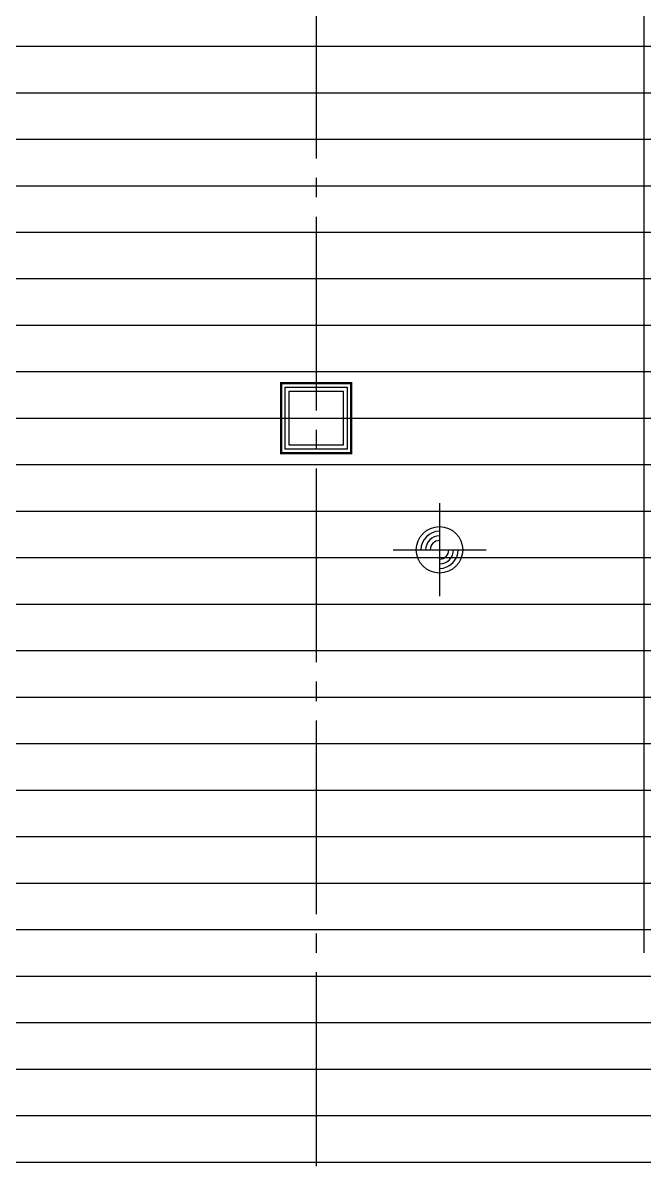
# Model space of a CAD drawing. Extents: x -18489 to 195597, y -1599 to 112111.
# Drawn here: x 22302 to 23103, y 3528 to 5010 of the extents above; entities that cross this region are included whole.
import ezdxf
from ezdxf.enums import TextEntityAlignment as Align

# ---------------------------------------------------------------- set-up
doc = ezdxf.new("R2010")
doc.units = 0
doc.header["$LTSCALE"] = 100
doc.linetypes.add('X-S-FAB-L10$0$COL-CEN-LIN', pattern=[3.25, 2.5, -0.25, 0.25, -0.25])
for name, color, linetype in [('188K-SM-03-F10-ARCH-PA-Y2257103$0$K-AREA', 53, 'Continuous'), ('188K-SM-03-F10-ARCH-PA-Y2257103$0$K-AREA-細區', 53, 'Continuous'), ('188K-SM-03-F10-ARCH-PA-Y2257103$0$K-P1S-4.2-單抗', 53, 'Continuous'), ('188K-SM-03-F10-ARCH-PA-Y2257103$0$K-P2D-4.2-雙抗', 53, 'Continuous'), ('X-S-FAB-L10$0$0-DIM-INT', 8, 'Continuous'), ('X-S-FAB-L10$0$0-DIM-TXT', 8, 'Continuous'), ('X-S-FAB-L10$0$BLOCK', 8, 'Continuous'), ('X-S-FAB-L10$0$CCL', 8, 'X-S-FAB-L10$0$COL-CEN-LIN'), ('X-S-FAB-L10$0$COL-S', 8, 'Continuous'), ('X-S-FAB-L10$0$PEN4', 8, 'Continuous')]:
    doc.layers.add(name, color=color, linetype=linetype)
doc.styles.add('X-S-FAB-L10$0$CHINA', font='simplex.shx', dxfattribs={"width": 0.75, "bigfont": 'chineset.shx'})
doc.styles.add('X-S-FAB-L10$0$Standard', font='', dxfattribs={"width": 0.8})
doc.styles.add('X-S-FAB-L10$0$TG_NOTE_TEXT', font='simplex.shx', dxfattribs={"width": 0.75, "bigfont": 'chineset.shx'})
doc.styles.get('X-S-FAB-L10$0$Standard').set_extended_font_data('Microsoft JhengHei')

# ---------------------------------------------------------------- blocks, each defined once
blk = doc.blocks.new('X-S-FAB-L10$0$FAB2-L05')
at = {"layer": 'X-S-FAB-L10$0$CCL'}
for p, q in [((-3480, 11005), (-3480, 0)), ((-26880, 5220), (1210, 5220))]:
    blk.add_line(p, q, dxfattribs=at)
at = {"layer": 'X-S-FAB-L10$0$COL-S'}
blk.add_lwpolyline([(-3515, 5255), (-3445, 5255), (-3445, 5185), (-3515, 5185)], close=True, dxfattribs=at)
blk = doc.blocks.new('X-S-FAB-L10')
at = {"layer": 'X-S-FAB-L10$0$PEN4'}
h = blk.add_hatch(dxfattribs=at)
h.set_pattern_fill('LINE', color=256, scale=480)
h.set_pattern_definition([(0, (0, 0), (0, 60), [])])
h.paths.add_polyline_path([(16745, -35), (15995, -35), (15995, 35), (15925, 35), (15925, -35), (15155, -35), (15155, 35), (15085, 35), (15085, -35), (15155, -35), (15155, -250), (13920, -250), (19914.055, 6000), (21180, 7320), (21180, 5520), (23465, 5520), (23485, 3587.5), (24315, 3587.5), (24315, 1870), (17075, 1870), (17075, 2060), (16745, 2060), (16745, -21.034)])
at = {"layer": 'X-S-FAB-L10$0$0-DIM-INT'}
for p, q in [((22839.178, 4390.122), (22839.178, 4270.122)), ((22779.178, 4330.122), (22899.178, 4330.122))]:
    blk.add_line(p, q, dxfattribs=at)
blk.add_circle((22839.178, 4330.122), 30, dxfattribs=at)
for radius, start, end in [(24, 90, 180), (18, 90, 180), (12, 90, 180), (24, 270, 0), (18, 270, 0), (12, 270, 0)]:
    blk.add_arc((22839.178, 4330.122), radius, start, end, dxfattribs=at)
at = {"layer": 'X-S-FAB-L10$0$COL-S'}
for p, q in [((22645, 4535), (22715, 4535)), ((22645, 4465), (22645, 4535)), ((22715, 4535), (22715, 4465)), ((22715, 4465), (22645, 4465))]:
    blk.add_line(p, q, dxfattribs=at)
at = {"layer": 'X-S-FAB-L10$0$BLOCK'}
blk.add_blockref('X-S-FAB-L10$0$FAB2-L05', (26160, -720), dxfattribs=at)
at = {"style": 'X-S-FAB-L10$0$TG_NOTE_TEXT', "width": 0.5, "flags": 1}
for p in [(7463.301, 9020), (18268.251, 8649), (11197.77, 4800.167), (16485.801, 4800.167), (25420.27, 2635), (13360, 320.001, 0), (7463.301, -33.333)]:
    blk.add_attdef('WH', text='', height=20, dxfattribs=at).set_placement(p, align=Align.BOTTOM_LEFT)
at = {"width": 0.5}
for style, p in [('X-S-FAB-L10$0$TG_NOTE_TEXT', (7585, 9020)), ('X-S-FAB-L10$0$TG_NOTE_TEXT', (18389.95, 8649)), ('X-S-FAB-L10$0$TG_NOTE_TEXT', (11117.5, 4813.5)), ('X-S-FAB-L10$0$TG_NOTE_TEXT', (16607.5, 4813.5)), ('X-S-FAB-L10$0$TG_NOTE_TEXT', (25350, 2635)), ('X-S-FAB-L10$0$Standard', (13129.375, 325.001, 0)), ('X-S-FAB-L10$0$TG_NOTE_TEXT', (7585, -20))]:
    blk.add_attdef('DESC', text='', height=10, dxfattribs=dict(at, style=style)).set_placement(p, align=Align.BOTTOM_LEFT)
for tag, style, p in [('TYPE', 'X-S-FAB-L10$0$TG_NOTE_TEXT', (7619.286, 9020)), ('NO', 'X-S-FAB-L10$0$TG_NOTE_TEXT', (7650.095, 9020)), ('TYPE', 'X-S-FAB-L10$0$TG_NOTE_TEXT', (18424.236, 8649)), ('NO', 'X-S-FAB-L10$0$TG_NOTE_TEXT', (18455.045, 8649)), ('NO', 'X-S-FAB-L10$0$TG_NOTE_TEXT', (11088.595, 4813.5)), ('TYPE', 'X-S-FAB-L10$0$TG_NOTE_TEXT', (11151.786, 4813.5)), ('TYPE', 'X-S-FAB-L10$0$TG_NOTE_TEXT', (16641.786, 4813.5)), ('NO', 'X-S-FAB-L10$0$TG_NOTE_TEXT', (16672.595, 4813.5)), ('NO', 'X-S-FAB-L10$0$TG_NOTE_TEXT', (25313, 2635)), ('TYPE', 'X-S-FAB-L10$0$TG_NOTE_TEXT', (25350, 2635)), ('NO', 'X-S-FAB-L10$0$Standard', (13100, 320.001, 0)), ('TYPE', 'X-S-FAB-L10$0$Standard', (13129.375, 320.001, 0)), ('TYPE', 'X-S-FAB-L10$0$TG_NOTE_TEXT', (7619.286, -20)), ('NO', 'X-S-FAB-L10$0$TG_NOTE_TEXT', (7650.095, -20))]:
    blk.add_attdef(tag, text='', height=10, dxfattribs=dict(at, style=style)).set_placement(p, align=Align.BOTTOM_RIGHT)
at = {"style": 'X-S-FAB-L10$0$TG_NOTE_TEXT', "width": 0.5, "flags": 1}
for rotation, p in [(180, (43, 7480)), (180, (943, 7480)), (90, (24310, 3717.77)), (270, (17080, 1711.699))]:
    blk.add_attdef('WH', text='', height=20, rotation=rotation, dxfattribs=at).set_placement(p, align=Align.BOTTOM_LEFT)
at = {"width": 0.5}
for rotation, style, p in [(180, 'X-S-FAB-L10$0$Standard', (317.625, 7480)), (180, 'X-S-FAB-L10$0$Standard', (1217.625, 7480)), (90, 'X-S-FAB-L10$0$TG_NOTE_TEXT', (24310, 3647.5)), (270, 'X-S-FAB-L10$0$TG_NOTE_TEXT', (17080, 1605))]:
    blk.add_attdef('DESC', text='', height=10, rotation=rotation, dxfattribs=dict(at, style=style)).set_placement(p, align=Align.BOTTOM_LEFT)
for tag, rotation, style, p in [('TYPE', 180, 'X-S-FAB-L10$0$Standard', (317.625, 7480)), ('NO', 180, 'X-S-FAB-L10$0$Standard', (347, 7480)), ('TYPE', 180, 'X-S-FAB-L10$0$Standard', (1217.625, 7480)), ('NO', 180, 'X-S-FAB-L10$0$Standard', (1247, 7480)), ('TYPE', 90, 'X-S-FAB-L10$0$TG_NOTE_TEXT', (24310, 3647.5)), ('NO', 90, 'X-S-FAB-L10$0$TG_NOTE_TEXT', (24310, 3610.5)), ('TYPE', 270, 'X-S-FAB-L10$0$TG_NOTE_TEXT', (17080, 1605)), ('NO', 270, 'X-S-FAB-L10$0$TG_NOTE_TEXT', (17080, 1573))]:
    blk.add_attdef(tag, text='', height=10, rotation=rotation, dxfattribs=dict(at, style=style)).set_placement(p, align=Align.BOTTOM_RIGHT)
at = {"layer": 'X-S-FAB-L10$0$0-DIM-TXT', "style": 'X-S-FAB-L10$0$CHINA', "width": 0.75}
for p in [(667.414, 7855.1, -2689.4), (22627.353, 6728.814), (25644.722, 6728.814), (24778.787, 5569.051), (1118.252, 4980), (417.801, 4594.623), (23874.84, 4355), (22927.43, 4330.122), (23749.869, 3901.367), (417.801, 3765.236), (1118.252, 3730), (417.801, 3115.79), (536.882, 2227.832), (16908.994, 1782.652), (888.445, 880.466), (16977.43, 750), (18878.841, 750), (25641.221, 553.233), (21364.03, 526.894)]:
    blk.add_attdef('HIG', text='', height=80, dxfattribs=at).set_placement(p, align=Align.MIDDLE_LEFT)
blk = doc.blocks.new('188K-SM-03-F10-ARCH-PA-Y2257103')
at = {"layer": '188K-SM-03-F10-ARCH-PA-Y2257103$0$K-AREA', "color": 1, "const_width": 3}
blk.add_lwpolyline([(22635, 4545), (22725, 4545), (22725, 4455), (22635, 4455)], close=True, dxfattribs=at)
at = {"layer": '188K-SM-03-F10-ARCH-PA-Y2257103$0$K-AREA-細區', "const_width": 1}
blk.add_lwpolyline([(22635, 4545), (22725, 4545), (22725, 4455), (22635, 4455)], close=True, dxfattribs=at)
at = {"layer": '188K-SM-03-F10-ARCH-PA-Y2257103$0$K-P1S-4.2-單抗'}
for points in [[(22635, 4545), (22725, 4545), (22725, 4455), (22635, 4455)], [(22640, 4540), (22720, 4540), (22720, 4460), (22640, 4460)]]:
    blk.add_lwpolyline(points, close=True, dxfattribs=at)
at = {"layer": '188K-SM-03-F10-ARCH-PA-Y2257103$0$K-P2D-4.2-雙抗'}
blk.add_line((23103, 3810, 0), (23103, 5050, 0), dxfattribs=at)

msp = doc.modelspace()

# ---------------------------------------------------------------- block references
for name in ['X-S-FAB-L10', '188K-SM-03-F10-ARCH-PA-Y2257103']:
    msp.add_blockref(name, (0, 0))

doc.saveas('drawing.dxf')
